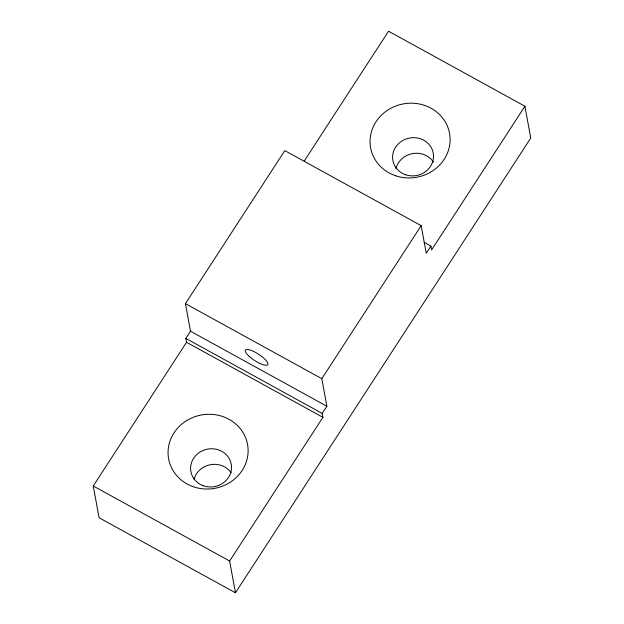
<?xml version="1.0" encoding="UTF-8"?>
<svg xmlns="http://www.w3.org/2000/svg" width="624" height="624" viewBox="0 0 624 624"><rect width="100%" height="100%" fill="white"/><g stroke="black" fill="none" stroke-linecap="round" stroke-linejoin="round"><path stroke-width="0.94" d="M304.255 161.008L388.541 31.2L524.917 106.244L530.751 138.021L235.459 592.8L99.083 517.756L93.249 485.979L186.553 342.287L185.835 338.395L190.499 331.211L185.445 303.646L284.809 150.618L421.177 225.662L426.239 253.227L430.903 246.043L424.086 242.291M235.459 592.8L229.624 561.023L322.92 417.331L322.21 413.439L326.875 406.255L321.812 378.69L421.177 225.662M524.917 106.244L431.613 249.935L430.903 246.043M185.445 303.646L321.812 378.69M190.499 331.211L326.875 406.255M185.835 338.395L322.21 413.439M186.553 342.287L322.92 417.331M93.249 485.979L229.624 561.023M194.08 479.224A20.506 19.055 -10.4 0 1 210.655 464.662A20.506 19.055 -10.4 0 1 231.161 472.727M395.928 168.73A20.506 19.055 -10.4 0 1 412.643 153.574A20.506 19.055 -10.4 0 1 433.493 162.139M249.202 356.398A13.377 3.713 33 0 0 267.813 364.681A13.377 3.713 33 0 0 252.798 351.062A13.377 3.713 33 0 0 249.202 356.398M192.293 486.377A40.123 37.284 -10.4 0 0 247.845 446.285A40.123 37.284 -10.4 0 0 184.127 422.3A40.123 37.284 -10.4 0 0 192.293 486.377M395.858 175.843A40.123 37.284 -10.4 0 0 449.6 133.637A40.123 37.284 -10.4 0 0 384.782 112.219A40.123 37.284 -10.4 0 0 395.858 175.843M203.19 485.69A20.506 19.055 -10.4 0 0 231.356 464.919A20.506 19.055 -10.4 0 0 198.643 452.993A20.506 19.055 -10.4 0 0 203.19 485.69M405.787 174.814A20.506 19.055 -10.4 0 0 433.259 153.239A20.506 19.055 -10.4 0 0 400.124 142.295A20.506 19.055 -10.4 0 0 405.787 174.814"/></g></svg>
